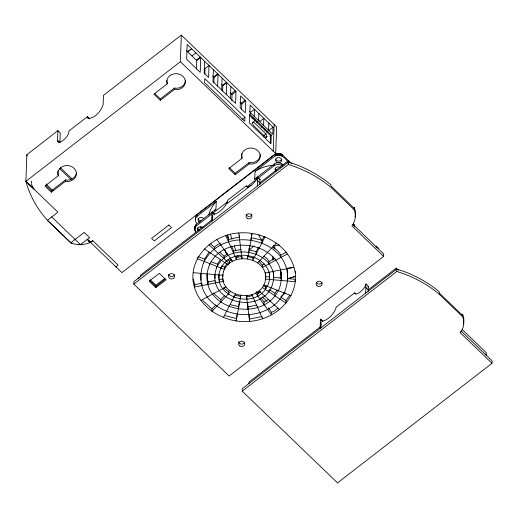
<?xml version="1.0" encoding="UTF-8"?>
<svg xmlns="http://www.w3.org/2000/svg" width="518" height="518" viewBox="0 0 518 518"><rect width="100%" height="100%" fill="white"/><g stroke="black" fill="none" stroke-linecap="round" stroke-linejoin="round"><path stroke-width="0.78" d="M461.318 331.203L492.1 360.845L492.016 363.293L337.529 482.905L242.21 391.148L242.294 388.701L320.143 328.418L320.422 319.276L322.941 321.4M320.143 328.418L365.689 293.156L365.967 284.006L368.311 286.253L368.156 291.42M352.926 224.288L383.709 253.982L383.611 256.423L229.118 376.01L133.812 284.071L133.903 281.63L211.758 221.361L212.069 212.244L214.581 214.374M253.185 189.303L257.304 186.104L257.621 176.988L259.958 179.234L259.783 184.389M295.318 271.361C298.556 298.621 275.362 319.399 249.579 321.425C224.508 323.646 196.866 307.634 193.11 281.384C190.151 255.387 214.212 234.46 238.785 232.964C263.856 230.743 291.492 246.756 295.254 273.005M70.778 242.812L84.207 232.407L89.601 237.607L80.238 244.684A20.286 17.534 2 0 1 70.778 242.78L47.378 220.228L70.778 242.812L72.572 243.499M115.902 266.815L118.143 265.08L92.793 240.663L89.575 242.534L87.432 239.407C95.61 243.628 82.88 244.282 80.478 244.638L51.683 216.893M80.543 244.736L82.187 244.58M492.016 363.293L460.301 332.757A21.044 18.195 2.2 0 0 462.58 316.712L462.671 314.258L461.402 315.235M248.899 383.767L248.951 382.174L320.118 327.059M396.166 269.742L396.218 268.149L368.207 289.827L365.883 287.594M462.626 315.507L439.225 292.955L439.27 291.731A116.9 100.997 1.9 0 0 396.782 269.075L396.697 271.536L242.21 391.148M460.301 332.757L460.34 331.533M486.091 355.05L486.175 352.59L461.978 329.299M58.942 142.12L57.705 140.637A7.556 2.739 -46.1 0 0 62.872 140.52A7.556 2.739 -46.1 0 0 68.875 132.368L68.959 130.957L87.477 116.615L87.697 117.774L88.423 118.441C95.5 118.026 101.178 110.82 103.153 104.481L103.471 95.37L181.313 35.094L180.387 61.713L25.9 181.332L57.88 212.14L47.378 220.273A116.168 100.401 2 0 1 25.9 181.332L26.832 154.714L57.925 130.633L60.263 132.886L59.907 142.243M28.237 183.586L34.369 189.446M51.366 192.204L44.969 186.04L58.23 175.777A9.298 8.035 2 0 1 65.249 165.656A9.298 8.035 2 0 1 76.366 172.688A9.298 8.035 2 0 1 67.411 181.578L65.346 181.378L51.366 192.204L51.418 190.786L45.603 185.185M58.23 175.777L58.281 174.359A9.298 8.035 2 0 1 57.984 170.882M65.346 181.378L65.391 179.96L67.457 180.16A9.298 8.035 2 0 0 76.463 172.669M160.315 100.337L153.917 94.172L167.178 83.903A9.298 8.035 2 0 1 174.197 73.789A9.298 8.035 2 0 1 185.314 80.821A9.298 8.035 2 0 1 176.353 89.711L174.288 89.51L160.315 100.337L160.36 98.906L154.545 93.305M167.178 83.903L167.223 82.479A9.298 8.035 2 0 1 166.841 80.407M174.288 89.51L174.339 88.086L176.405 88.28A9.298 8.035 2 0 0 185.418 80.096M196.464 69.172L196.762 60.58L186.467 50.667M204.629 61.273L204.209 73.187L208.579 77.396L208.994 65.482L205.031 68.544L204.837 74.106M213.364 69.684L212.943 81.604L235.567 103.393L235.981 91.479L187.153 44.438L186.635 59.279L200.207 72.352L200.725 57.517L196.762 60.58M213.889 82.822L214.083 77.26L212.678 75.906M217.625 86.111L218.046 74.197L214.083 77.26M221.685 90.022L222.099 78.101M222.623 91.239L222.818 85.677L221.413 84.324M226.36 94.529L226.78 82.608L222.818 85.677M230.419 98.433L230.834 86.519M231.799 100.9L232.019 94.541L230.147 92.741M235.185 174.715L228.788 168.557L242.048 158.288A9.298 8.035 2 0 1 249.067 148.174A9.298 8.035 2 0 1 260.185 155.206A9.298 8.035 2 0 1 251.224 164.096L249.164 163.895L235.185 174.715L235.237 173.284L229.422 167.683M241.582 109.551L241.776 103.988L239.905 102.182M242.048 158.288L241.712 154.778A9.298 8.035 2 0 1 241.802 153.38M244.962 117.295L244.82 121.335L204.649 82.64L204.791 78.6L244.962 117.295L242.133 119.483M245.739 100.919L245.325 112.84L240.177 107.88L240.592 95.959L245.739 100.919L241.776 103.988M250.479 113.966L250.531 112.38L249.436 111.331M249.164 163.895L249.21 162.464L251.275 162.658A9.298 8.035 2 0 0 260.295 154.474M254.247 116.44L254.493 109.317L250.531 112.38M254.72 121.329L254.804 118.952M258.851 113.507L273.044 127.182L272.798 134.311L249.877 112.231L250.123 105.109L258.851 113.507L258.599 120.636L256.332 122.39M263.591 125.447L263.843 118.318L259.881 121.387L258.217 119.781M264.73 130.154L264.789 128.568M268.583 130.251L268.836 123.129M270.299 143.538L270.571 135.574L249.462 115.236M273.206 151.126L274.139 124.508M92.793 240.663L90.553 242.392L90.313 242.146L121.911 272.597L275.705 153.529L276.631 126.91L181.313 35.094M320.933 327.823L321.134 322.248L320.338 322.856M383.611 256.423L351.903 225.829A21.044 18.208 2.4 0 0 354.183 209.771L354.28 207.323M140.52 276.716L140.579 275.123L212.386 219.535M155.853 287.671L149.152 281.196L159.311 273.336L166.019 279.804L155.853 287.671L155.944 285.237L150.356 279.843M193.201 278.956L194.768 284.609L194.677 287.037L223.258 281.352L223.303 280.141M197.3 257.491L197.254 258.709L224.624 269.489L224.715 267.061L227.201 263.403M202.02 285.573L202.065 284.363M204.468 261.551L204.558 259.123L209.026 252.104M208.087 284.369L208.178 281.941L207.265 279.157L207.161 273.769M215.838 304.908L211.972 309L211.881 311.428L230.724 291.459M214.316 249.721L214.407 247.293L216.912 245.046L220.428 243.233M215.695 282.86L215.741 281.643M217.366 266.628L217.456 264.199L220.383 259.557M219.502 282.103L218.959 274.682M221.089 268.097L221.134 266.88M220.759 302.02L220.849 299.592L224.708 295.5M224.003 258.631L224.093 256.203L227.46 253.839M228.58 241.958L228.671 239.53L226.787 235.263M231.617 259.719L229.455 261.13L229.364 263.558L209.11 244.93M228.289 294.043L228.38 291.615L229.351 290.585M233.65 253.399L233.741 250.971L231.533 245.992M233.916 297.073L233.961 295.856M236.033 256.145L236.59 257.401L236.499 259.842L225.751 235.554M237.089 314.083L236.176 321.005L240.844 295.448M238.377 308.961L239.284 302.046M240.242 298.756L240.572 294.995M246.833 298.964L246.762 295.189M248.757 252.162L248.802 250.945M248.096 309.265L247.63 302.311M250.958 240.119L251.049 237.691L260.081 239.685L261.927 240.579L261.836 243.007M249.113 314.452L249.579 321.425L246.432 295.629M253.593 256.708L252.965 257.925L252.875 260.36L265.041 236.797M256.106 254.105L256.196 251.67L258.333 247.533M257.679 295.804L257.77 293.376L256.533 291.673M257.543 307.388L257.588 306.177M259 261.441L262.373 265.041L262.283 267.469L287.315 254.027M262.658 317.612L262.613 318.835L251.858 294.548M263.999 304.519L264.089 302.091L260.832 297.597M265.54 272.908L265.572 279.085L294.995 281.688L295.085 279.254L287.684 278.6L287.445 269.399M265.469 289.504C283.294 262.581 239.355 242.541 222.895 264.886C205.063 291.809 249.009 311.849 265.469 289.504L265.559 287.076L266.278 285.794M268.92 263.908L269.01 261.48L267.191 258.896L263.843 256.125M268.589 291.582L268.635 290.365M269.457 279.429L269.548 277L265.663 276.657M268.324 307.925L271.523 312.341L271.432 314.769L255.614 292.961M273.523 279.791L273.413 271.024M274.877 295.752L274.967 293.324L277.052 290.106M280.801 257.524L280.892 255.096L278.328 251.418L272.824 246.814M281.332 280.478L281.313 272.125M288.112 163.248L288.202 160.858L259.842 182.802L257.517 180.562M133.812 284.071L288.312 164.484L288.403 162.037A116.9 101.094 2.1 0 1 327.81 182.284L330.885 184.751L330.873 185.832L354.241 208.372M289.886 295.092L285.955 300.615L285.865 303.043L262.341 287.432M287.594 281.034L287.684 278.6M376.178 247.384L376.23 246.044L378.8 248.53M57.537 140.767L57.925 130.633M211.758 221.361L212.548 220.765L212.768 215.21L211.972 215.818M195.817 232.31C194.192 230.044 194.367 226.476 196.257 224.417L215.922 209.155L216.297 201.431L197.17 216.22A6.261 5.433 2.8 0 0 196.756 223.42M194.794 229.811L194.956 226.787M194.91 230.471L194.865 227.447M194.787 229.144L195.144 226.139M195.059 227.836L195.428 225.524M195.422 231.727L195.48 230.601M195.344 227.214L195.798 224.941M195.72 226.638L196.257 224.417M197.17 216.22L197.254 214.523L275.343 154.209L278.911 153.373L281.76 154.202L291.634 163.597M257.355 177.525A34.285 29.727 2.8 0 0 254.701 179.176L255.076 171.452L274.669 156.306C279.306 152.739 284.835 157.556 287.464 161.266M258.21 178.088L274.197 165.715L274.281 164.018A5.834 5.063 2.8 0 1 281.928 163.973L283.087 165.093M275.259 155.905L275.343 154.209M275.906 155.575L275.99 153.885M276.599 155.322L276.683 153.632M277.324 155.154L277.408 153.457M278.075 155.07L278.16 153.373M278.826 155.07L278.911 153.373M279.578 155.154L279.662 153.457M280.316 155.322L280.393 153.626M281.015 155.568L281.099 153.878M281.675 155.899L281.76 154.202M282.284 156.294L282.362 154.604M282.446 166.174L281.844 165.669L281.928 163.973M280.225 278.813L280.607 270.966M353.548 225.479L353.626 223.789L354.629 226.845M353.956 225.472L354.008 224.346M354.247 226.068L354.306 224.941M272.74 260.075L272.934 256.85M273.472 247.992L273.614 245.577M31.43 181.119L31.339 183.366M257.621 176.988L256.656 179.5L253.231 183.715L226.204 204.234L225.563 205.277M249.119 248.232L248.847 249.728L256.196 251.67M249.391 246.736L249.67 245.241M251.457 235.45L251.729 233.955M252.188 233.391L247.52 258.942L247.61 256.507L252.965 257.925M365.967 284.006L365.663 285.185A7.686 2.784 -46.1 0 1 360.191 291.945L358.838 292.935A7.686 2.784 -46.1 0 1 354.675 292.851L336.124 307.161L335.806 308.722L333.721 312.632A10.457 3.788 -46.1 0 1 328.185 318.415L326.217 319.82L322.792 321.154L321.6 321.018L320.869 320.351L320.623 319.166M368.311 286.253L368.045 287.218M259.796 179.817L259.958 179.234M226.625 203.555L227.771 200.136L246.322 185.832L248.044 187.484M261.927 240.579L264.063 236.441M223.316 317.592L235.489 294.03M257.64 262.93L276.476 242.961M90.553 242.392L91.239 241.686M268.68 299.313L264.089 302.091M249.229 249.967L254.183 245.81M278.121 308.016L274.482 310.975L271.523 312.341M187.561 51.716L191.524 48.647M187.717 51.865L191.679 48.796M191.932 55.925L195.888 52.855M196.296 60.133L200.259 57.064M160.36 98.906L174.339 88.086M51.418 190.786L65.391 179.96M213.772 76.962L217.728 73.893M222.507 85.379L226.47 82.31M231.242 93.79L235.204 90.728M232.019 94.541L235.981 91.479M240.999 103.237L244.962 100.168M251.981 118.195L253.114 117.321M251.858 123.129L253.496 121.866L265.974 133.884L266.997 136.616L265.902 137.464M261.325 127.195L262.458 126.321M266.317 132.006L267.45 131.132M269.082 130.251L273.044 127.182M263.248 135.994L265.974 133.884M269.969 136.499L271.665 135.185M235.237 173.284L249.21 162.464M254.701 179.176L274.281 164.018M196.173 226.107L227.512 201.852M246.697 186.998L256.934 179.079M211.894 217.916L212.684 217.307M257.304 186.104L288.403 162.037M212.548 220.765L252.577 189.782M155.944 285.237L164.841 278.354M165.43 279.027L155.905 286.402L149.754 280.471M281.034 296.387L285.502 292.935M320.266 324.961L321.063 324.352M365.689 293.156L396.782 269.075M251.204 185.347L248.057 186.914L246.581 186.525L246.322 185.832M266.997 136.616L265.851 137.393L253.373 125.369L252.357 122.546L253.496 121.866M257.77 293.376L260.522 291.789M262.373 265.041L264.335 263.992M269.01 261.48L274.974 258.275M280.892 255.096L286.758 251.949M201.042 300.362L226.081 286.92M295.564 276.301L287.548 278.852L295.746 276.301M236.59 257.401L242.023 256.326L241.932 258.767L238.785 232.964M252.687 295.435L249.423 296.387L246.924 296.523M233.741 250.971L241.187 249.488M228.671 239.53L237.6 237.354L239.704 237.335M256.922 305.134L248.187 306.837M194.768 284.609L202.111 283.145M208.178 281.941L215.022 280.581M219.593 279.675L223.349 278.924M265.099 273.038L293.68 267.353M249.67 318.984L261.933 316.55M293.214 267.579L287.471 268.188M80.478 244.638L78.283 244.632M273.614 277.363L281.423 278.049M193.369 272.701L222.792 275.304M240.333 296.315L235.133 295.118M230.51 304.733L238.468 306.533M224.164 315.358L236.266 318.57M198.064 256.565L204.558 259.123M210.962 261.642L217.456 264.199M221.885 265.948L224.715 267.061M263.733 284.9L291.103 295.681M263.06 285.418L265.559 287.076M269.315 289.568L274.967 293.324M280.665 297.105L285.955 300.615M204.254 248.88L228.179 264.756M228.38 291.615L225.239 289.238L223.841 287.445M220.849 299.592L214.964 294.606L213.727 292.812M210.36 243.57L214.407 247.293M219.781 252.234L224.093 256.203M227.855 259.66L229.455 261.13M259 290.831L279.247 309.46M202.739 300.511L211.972 309M25.9 181.332L33.035 187.924M354.675 292.851L355.821 293.952M439.186 294.185L462.587 316.712M288.202 160.858L290.242 162.827M485.573 354.111L486.706 355.199M396.218 268.149L398.51 270.357M180.387 61.713L275.705 153.529M257.478 177.583L258.637 178.697M320.422 319.276L322.759 321.529M320.687 319.528L322.423 321.205M87.477 116.615L89.821 118.868M87.697 117.774L88.63 118.674M57.705 140.637L60.049 142.89M60.379 167.67L72.034 178.898M59.596 168.59L70.972 179.545M46.083 184L52.907 190.572M354.189 209.771L330.795 187.199A116.9 101.094 2.1 0 0 288.306 164.497M212.069 212.244L213.94 214.051M200.22 226.787L201.379 227.907M257.083 291.783L258.819 293.466M262.283 296.833L266.906 301.327M87.432 239.407L89.944 242.372L89.575 241.472L90.08 241.958M230.167 258.877L231.19 260.127M230.018 258.754L231.488 260.554M216.932 239.62L232.744 261.428M33.217 188.176L31.436 184.11M273.394 246.801L274.689 248.854M272.928 257.912L273.782 259.278M224.896 250.136L226.767 254.422M224.605 249.579L226.806 254.726M230.393 234.512L231.947 239.063M234.285 245.895L235.839 250.453M237.658 255.769L238.176 257.284M228.606 239.251L227.791 234.926M212.263 212.134L212.509 213.319L213.235 213.986L214.426 214.115L217.845 212.781L219.813 211.37A10.457 3.762 -46 0 0 225.356 205.594M239.426 235.068L239.614 236.577M222.798 274.462L222.986 276.482M269.405 272.695L269.645 275.57M215.015 274.883L215.125 278.509M200.919 273.277L201.101 280.128M140.294 276.683L138.034 278.431M274.799 245.597L274.831 248.821M396.73 271.445A116.9 101.101 1.9 0 1 439.238 294.14M462.658 314.258A21.044 18.195 2.2 0 1 463.442 323.951M354.273 207.323A21.044 18.208 2.4 0 1 355.057 217.023M251.916 214.666A2.966 2.564 2.1 0 1 248.951 216.414A2.966 2.564 2.1 0 1 246.199 214.368M321.969 282.595A3.043 2.629 2.1 0 1 319.069 284.071A3.043 2.629 2.1 0 1 316.356 282.304M244.651 342.379A3.089 2.668 2.1 0 1 241.459 344.062A3.089 2.668 2.1 0 1 238.72 341.809M173.206 274.067A3.069 2.655 2.1 0 1 173.18 278.542A3.069 2.655 2.1 0 1 168.499 276.58A3.069 2.655 2.1 0 1 172.481 273.763M174.553 274.689A3.069 2.655 2.1 0 1 171.484 276.495A3.069 2.655 2.1 0 1 168.635 274.385M27.221 156.119A116.168 100.401 2 0 1 26.832 154.714M195.577 219.347A6.261 5.433 2.8 0 1 197.254 214.523M199.449 222.267A3.069 2.661 2.8 0 1 199.054 218.052A3.069 2.661 2.8 0 1 203.846 218.868M201.042 221.011A3.069 2.661 2.8 0 1 198.135 218.188M255.076 171.452A34.285 29.727 2.8 0 1 273.219 165.242M208.754 214.964A38.079 33.023 2.8 0 1 216.297 201.431M214.478 210.794A38.079 33.023 2.8 0 1 215.922 209.155M197.928 230.646A3.069 2.661 2.8 0 1 198.912 227.253A3.069 2.661 2.8 0 1 202.933 227.706M279.293 244.884A16.272 14.109 2.8 0 1 273.692 245.428M262.445 240.663A16.272 14.109 2.8 0 1 258.806 234.835M281.604 159.285A3.069 2.661 2.8 0 1 278.535 161.092A3.069 2.661 2.8 0 1 275.686 158.955M275.874 171.303A3.069 2.661 2.8 0 1 276.088 167.547A3.069 2.661 2.8 0 1 280.419 167.787M199.799 230.296A3.069 2.661 2.8 0 1 197.675 227.603M274.197 165.715A5.834 5.063 2.8 0 1 281.844 165.669M276.567 170.066A3.069 2.661 2.8 0 1 275.226 168.376M249.579 114.148L249.275 122.915L270.959 143.803L271.264 135.036L249.579 114.148M223.64 271.283C216.025 295.914 256.404 305.296 264.724 283.106C272.339 258.476 231.96 249.093 223.64 271.283M216.621 267.806C204.086 301.159 258.819 316.168 271.743 286.584C284.278 253.231 229.545 238.222 216.621 267.806M203.457 263.131C185.347 313.196 264.549 334.634 284.906 291.258C303.017 241.194 223.808 219.755 203.457 263.131M209.389 264.963C193.292 307.55 261.694 326.528 278.969 289.426C295.072 246.84 226.67 227.862 209.389 264.963M168.829 225.039L151.606 238.377L154.254 240.928L171.477 227.596L168.829 225.039M247.397 218.428A2.966 2.564 2.1 0 0 251.962 216.446A2.966 2.564 2.1 0 0 247.656 213.999A2.966 2.564 2.1 0 0 247.397 218.428M317.158 285.884A3.043 2.629 2.1 0 0 322.118 284.395A3.043 2.629 2.1 0 0 318.104 281.41A3.043 2.629 2.1 0 0 317.158 285.884M239.873 345.998A3.089 2.668 2.1 0 0 244.742 344.146A3.089 2.668 2.1 0 0 240.404 341.401A3.089 2.668 2.1 0 0 239.873 345.998M276.942 162.341A3.069 2.661 2.8 0 0 281.669 160.295A3.069 2.661 2.8 0 0 277.201 157.744A3.069 2.661 2.8 0 0 276.942 162.341"/></g></svg>
